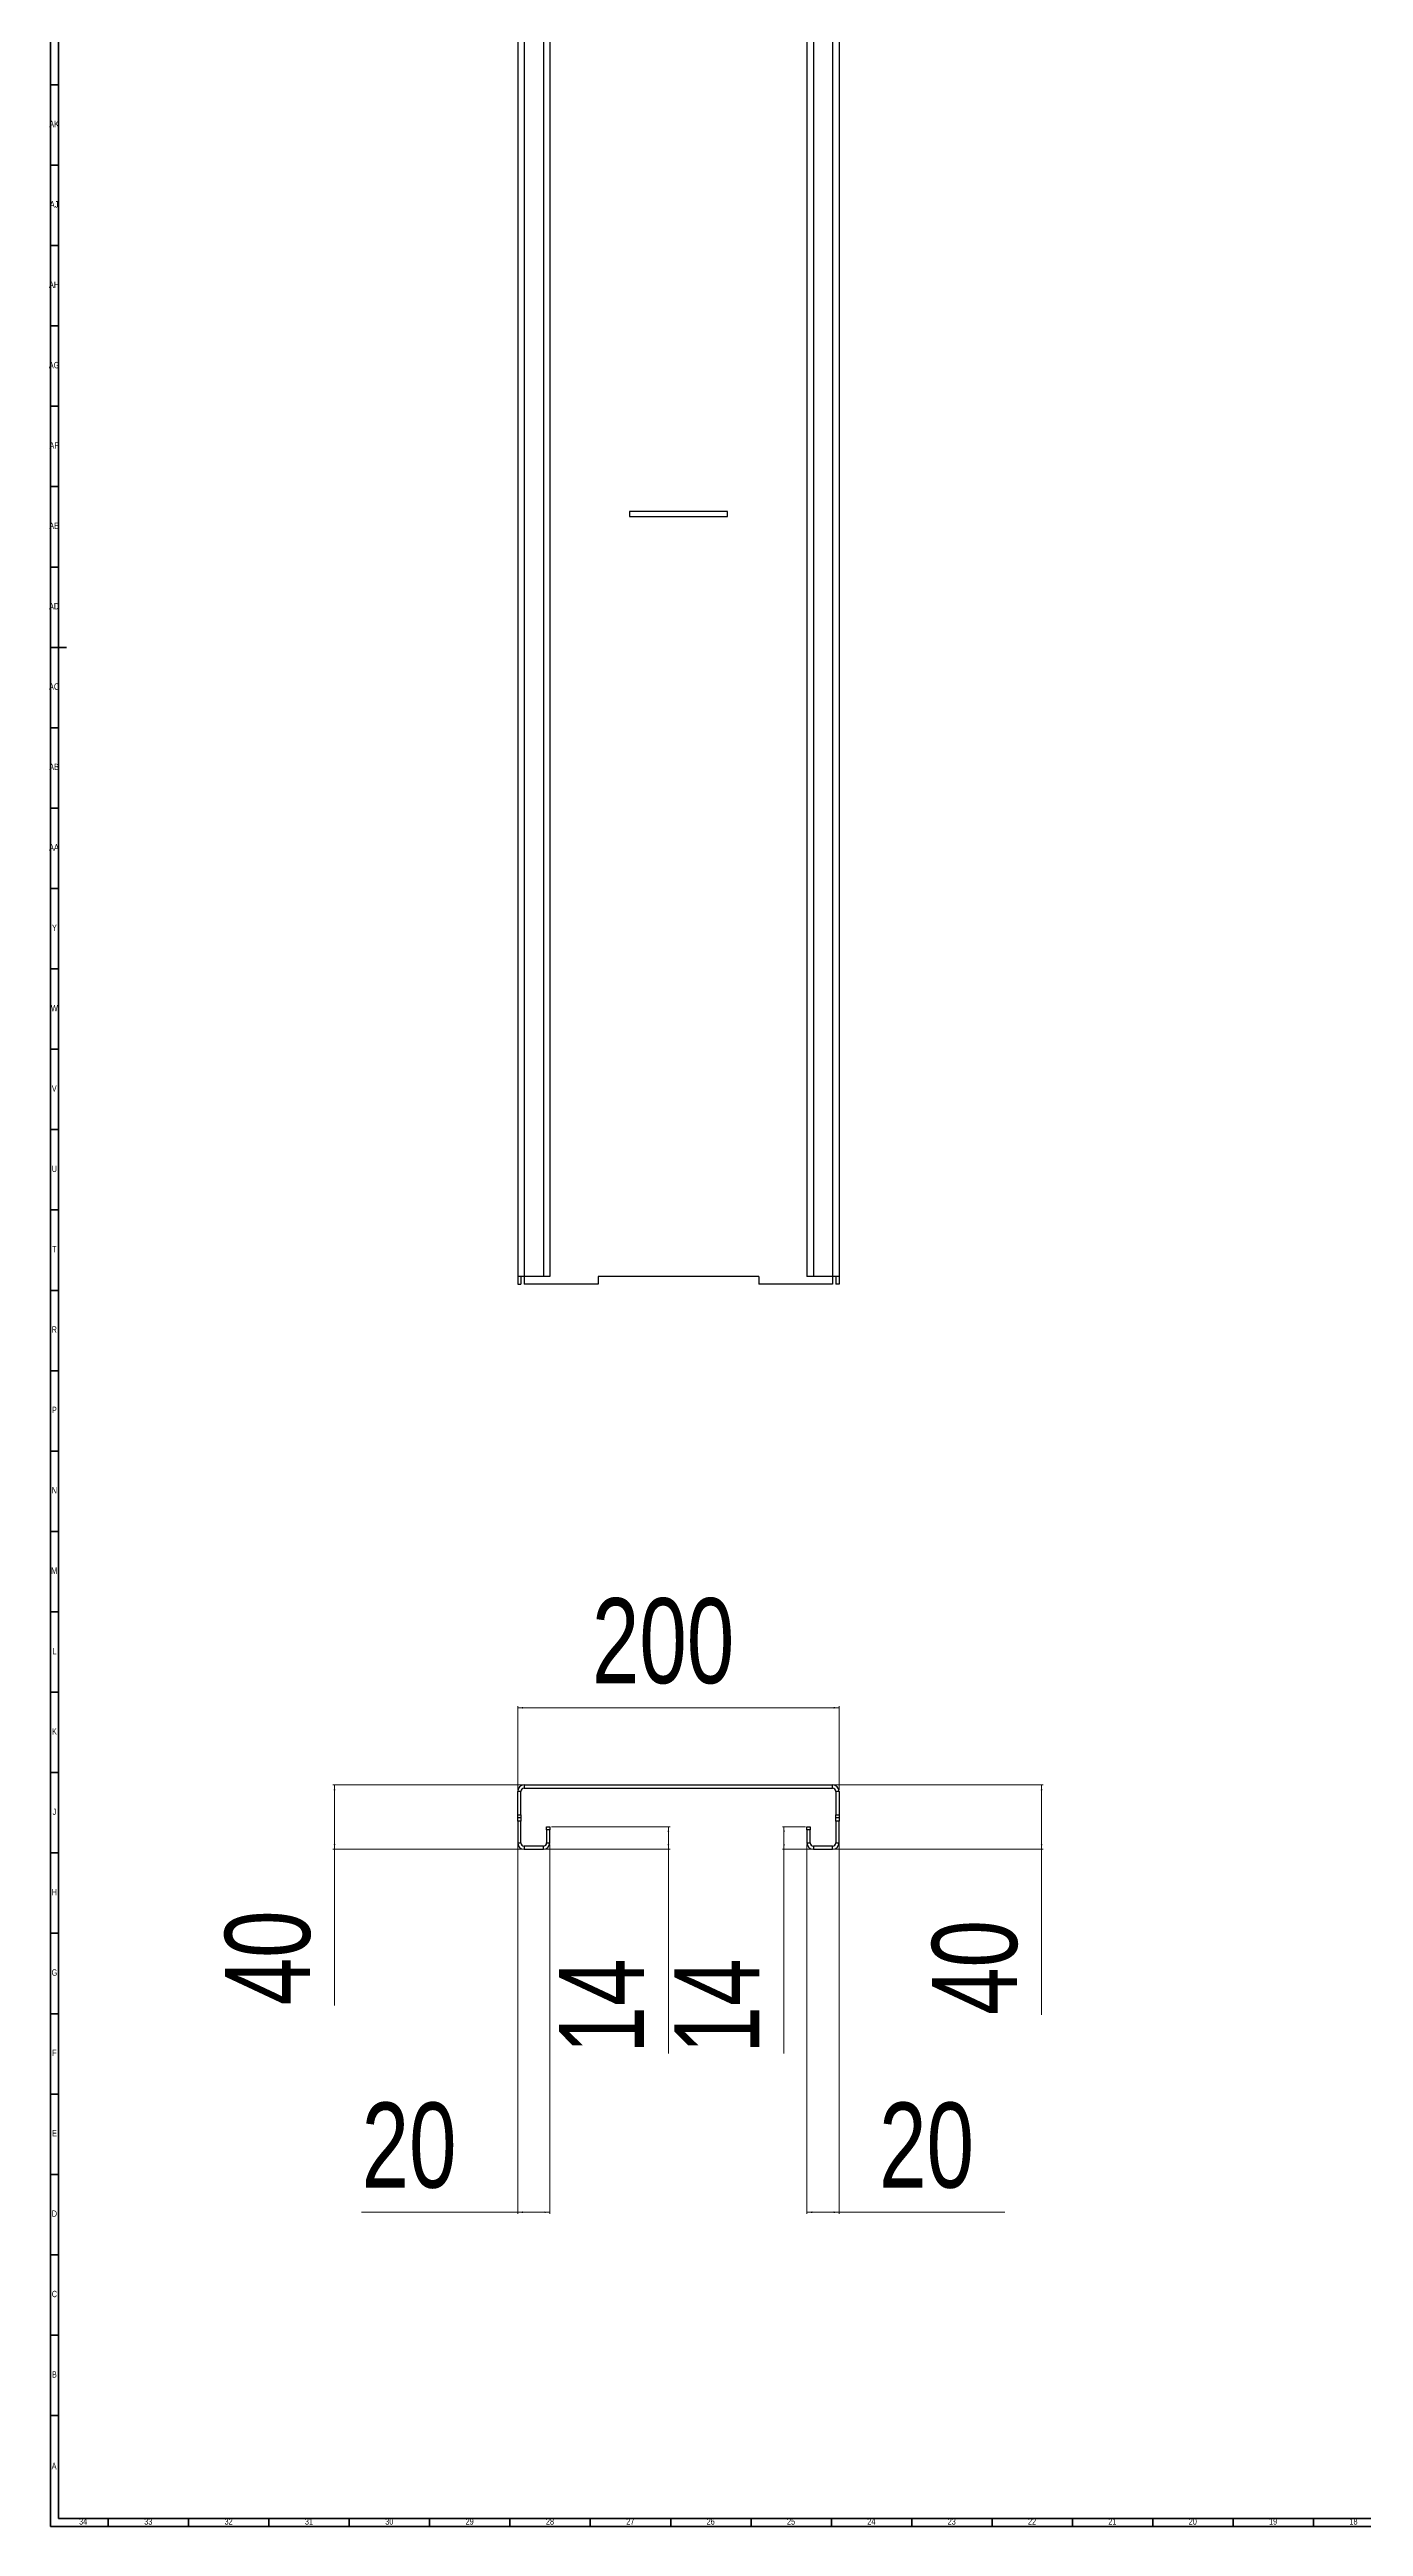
# Model space of a CAD drawing. Header units: millimetres. Extents: x 4 to 1678, y 5 to 2375.
# Drawn here: x 4 to 822, y 5 to 1546 of the extents above; entities that cross this region are included whole.
import ezdxf

# ---------------------------------------------------------------- set-up
doc = ezdxf.new("R2010")
doc.units = ezdxf.units.MM
doc.styles.add('SLDTEXTSTYLE6', font='TXT', dxfattribs={"width": 0.75})
doc.dimstyles.new('SLDDIMSTYLE0', dxfattribs={"dimtxt": 52.916667, "dimasz": 3.302, "dimexe": 0, "dimexo": 0.0625, "dimgap": 13.229167, "dimtad": 1, "dimdec": 0, "dimrnd": 1e-09, "dimzin": 12, "dimdsep": 46, "dimtxsty": 'SLDTEXTSTYLE6', "dimsah": 1, "dimcen": 0.09, "dimadec": 0, "dimazin": 3, "dimtfac": 1, "dimtdec": 0, "dimtofl": 0, "dimtmove": 0, "dimatfit": 3, "dimfxl": 0, "dimfrac": 2, "dimtolj": 1, "dimtzin": 12, "dimarcsym": 0})

# ---------------------------------------------------------------- blocks, each defined once
blk = doc.blocks.new('Vista de dibujo2')
at = {"color": 7, "linetype": 'Continuous', "lineweight": 25}
for p, q in [((-192, 2), (-192, 0)), ((-192, 2), (0, 2)), ((-192, 0), (0, 0)), ((0, 0), (0, 2)), ((-194, -2), (-196, -2)), ((-196, -16.5), (-196, -2)), ((-194, -16.5), (-194, -2)), ((4, -2), (2, -2)), ((2, -2), (2, -16.5)), ((4, -2), (4, -16.5)), ((-196, -16.5), (-194, -16.5)), ((-196, -18.5), (-196, -16.5)), ((-194, -18.5), (-196, -18.5)), ((-196, -20.5), (-196, -18.5)), ((-194, -20.5), (-196, -20.5)), ((-196, -20.5), (-196, -34)), ((-194, -16.5), (-194, -18.5)), ((-194, -18.5), (-194, -20.5)), ((-194, -34), (-194, -20.5)), ((-178, -26), (-178, -24)), ((-178, -24), (-176, -24)), ((-176, -26), (-178, -26)), ((-178, -26), (-178, -34)), ((-176, -24), (-176, -26)), ((-176, -34), (-176, -26)), ((-16, -26), (-16, -24)), ((-16, -24), (-14, -24)), ((-14, -26), (-16, -26)), ((-16, -26), (-16, -34)), ((-14, -24), (-14, -26)), ((-14, -34), (-14, -26)), ((2, -16.5), (4, -16.5)), ((2, -18.5), (2, -16.5)), ((4, -18.5), (2, -18.5)), ((2, -20.5), (2, -18.5)), ((4, -20.5), (2, -20.5)), ((2, -20.5), (2, -34)), ((4, -16.5), (4, -18.5)), ((4, -18.5), (4, -20.5)), ((4, -34), (4, -20.5)), ((-196, -34), (-194, -34)), ((-192, -36), (-192, -38)), ((-180, -36), (-192, -36)), ((-192, -38), (-180, -38)), ((-180, -38), (-180, -36)), ((-178, -34), (-176, -34)), ((-16, -34), (-14, -34)), ((-12, -36), (-12, -38)), ((0, -36), (-12, -36)), ((-12, -38), (0, -38)), ((0, -38), (0, -36)), ((2, -34), (4, -34))]:
    blk.add_line(p, q, dxfattribs=at)
for centre, radius, start, end in [((-192, -2), 4, 90, 180), ((-192, -2), 2, 90, 180), ((0, -2), 4, 0, 90), ((0, -2), 2, 0, 90), ((-192, -34), 4, 180, 270), ((-192, -34), 2, 180, 270), ((-180, -34), 4, 270, 0), ((-180, -34), 2, 270, 0), ((-12, -34), 4, 180, 270), ((-12, -34), 2, 180, 270), ((0, -34), 4, 270, 0), ((0, -34), 2, 270, 0)]:
    blk.add_arc(centre, radius, start, end, dxfattribs=at)
blk = doc.blocks.new('_D')
at = {"color": 6, "linetype": 'Continuous', "lineweight": 0}
for p, q in [((316.8, 440.3), (390.6, 440.3)), ((389.6, 440.3), (389.6, 426.3)), ((312.8, 426.3), (390.6, 426.3)), ((389.6, 426.3), (389.6, 299.2))]:
    blk.add_line(p, q, dxfattribs=at)
at = {"color": 6, "linetype": 'Continuous', "lineweight": 18}
for points in [[(389.6, 440.3), (389.1, 437), (390.1, 437)], [(389.6, 426.3), (390.1, 429.6), (389.1, 429.6)]]:
    blk.add_solid(points, dxfattribs=at)
at = {"color": 6, "linetype": 'Continuous', "lineweight": 18, "insert": (321.4, 299.2), "char_height": 52.92, "attachment_point": 1, "rotation": 90, "style": 'SLDTEXTSTYLE6'}
blk.add_mtext('14', dxfattribs=at)
blk = doc.blocks.new('_D_1')
at = {"color": 6, "linetype": 'Continuous', "lineweight": 0}
for p, q in [((474.8, 440.3), (460.5, 440.3)), ((461.5, 440.3), (461.5, 426.3)), ((478.8, 426.3), (460.5, 426.3)), ((461.5, 426.3), (461.5, 299.2))]:
    blk.add_line(p, q, dxfattribs=at)
at = {"color": 6, "linetype": 'Continuous', "lineweight": 18}
for points in [[(461.5, 440.3), (461, 437), (462, 437)], [(461.5, 426.3), (462, 429.6), (461, 429.6)]]:
    blk.add_solid(points, dxfattribs=at)
at = {"color": 6, "linetype": 'Continuous', "lineweight": 18, "insert": (393.3, 299.2), "char_height": 52.92, "attachment_point": 1, "rotation": 90, "style": 'SLDTEXTSTYLE6'}
blk.add_mtext('14', dxfattribs=at)
blk = doc.blocks.new('_D_2')
at = {"color": 6, "linetype": 'Continuous', "lineweight": 0}
for p, q in [((495.8, 446.8), (495.8, 199.5)), ((475.8, 429.3), (475.8, 199.5)), ((475.8, 200.5), (495.8, 200.5)), ((495.8, 200.5), (598.9, 200.5))]:
    blk.add_line(p, q, dxfattribs=at)
at = {"color": 6, "linetype": 'Continuous', "lineweight": 18}
for points in [[(475.8, 200.5), (479.1, 200), (479.1, 201)], [(495.8, 200.5), (492.5, 201), (492.5, 200)]]:
    blk.add_solid(points, dxfattribs=at)
at = {"color": 6, "linetype": 'Continuous', "lineweight": 18, "insert": (520.7, 268.7), "char_height": 52.92, "attachment_point": 1, "style": 'SLDTEXTSTYLE6'}
blk.add_mtext('20', dxfattribs=at)
blk = doc.blocks.new('_D_3')
at = {"color": 6, "linetype": 'Continuous', "lineweight": 0}
for p, q in [((295.8, 446.8), (295.8, 199.5)), ((315.8, 429.3), (315.8, 199.5)), ((295.8, 200.5), (198.7, 200.5)), ((315.8, 200.5), (295.8, 200.5))]:
    blk.add_line(p, q, dxfattribs=at)
at = {"color": 6, "linetype": 'Continuous', "lineweight": 18}
for points in [[(295.8, 200.5), (299.1, 200), (299.1, 201)], [(315.8, 200.5), (312.5, 201), (312.5, 200)]]:
    blk.add_solid(points, dxfattribs=at)
at = {"color": 6, "linetype": 'Continuous', "lineweight": 18, "insert": (198.7, 268.7), "char_height": 52.92, "attachment_point": 1, "style": 'SLDTEXTSTYLE6'}
blk.add_mtext('20', dxfattribs=at)
blk = doc.blocks.new('_D_4')
at = {"color": 6, "linetype": 'Continuous', "lineweight": 0}
for p, q in [((298.8, 466.3), (180.8, 466.3)), ((181.8, 466.3), (181.8, 426.3)), ((298.8, 426.3), (180.8, 426.3)), ((181.8, 426.3), (181.8, 329.2))]:
    blk.add_line(p, q, dxfattribs=at)
at = {"color": 6, "linetype": 'Continuous', "lineweight": 18}
for points in [[(181.8, 466.3), (181.3, 463), (182.3, 463)], [(181.8, 426.3), (182.3, 429.6), (181.3, 429.6)]]:
    blk.add_solid(points, dxfattribs=at)
at = {"color": 6, "linetype": 'Continuous', "lineweight": 18, "insert": (113.6, 329.2), "char_height": 52.92, "attachment_point": 1, "rotation": 90, "style": 'SLDTEXTSTYLE6'}
blk.add_mtext('40', dxfattribs=at)
blk = doc.blocks.new('_D_5')
at = {"color": 6, "linetype": 'Continuous', "lineweight": 0}
for p, q in [((492.8, 466.3), (622.8, 466.3)), ((621.8, 426.3), (621.8, 466.3)), ((492.8, 426.3), (622.8, 426.3)), ((621.8, 426.3), (621.8, 323.2))]:
    blk.add_line(p, q, dxfattribs=at)
at = {"color": 6, "linetype": 'Continuous', "lineweight": 18}
for points in [[(621.8, 466.3), (621.3, 463), (622.3, 463)], [(621.8, 426.3), (622.3, 429.6), (621.3, 429.6)]]:
    blk.add_solid(points, dxfattribs=at)
at = {"color": 6, "linetype": 'Continuous', "lineweight": 18, "insert": (553.6, 323.2), "char_height": 52.92, "attachment_point": 1, "rotation": 90, "style": 'SLDTEXTSTYLE6'}
blk.add_mtext('40', dxfattribs=at)
blk = doc.blocks.new('_D_6')
at = {"color": 6, "linetype": 'Continuous', "lineweight": 0}
for p, q in [((295.8, 463.3), (295.8, 515.3)), ((295.8, 514.3), (495.8, 514.3)), ((495.8, 463.3), (495.8, 515.3))]:
    blk.add_line(p, q, dxfattribs=at)
at = {"color": 6, "linetype": 'Continuous', "lineweight": 18}
for points in [[(295.8, 514.3), (299.1, 513.8), (299.1, 514.8)], [(495.8, 514.3), (492.5, 514.8), (492.5, 513.8)]]:
    blk.add_solid(points, dxfattribs=at)
at = {"color": 6, "linetype": 'Continuous', "lineweight": 18, "insert": (342, 582.5), "char_height": 52.92, "attachment_point": 1, "style": 'SLDTEXTSTYLE6'}
blk.add_mtext('200', dxfattribs=at)
blk = doc.blocks.new('Vista de dibujo3')
at = {"color": 7, "linetype": 'Continuous', "lineweight": 25}
for p, q in [((-4, 995.25), (-2, 995.25)), ((-4, 993.25), (-4, 995.25)), ((-2, 993.25), (-4, 993.25)), ((-4, 952.25), (-4, 993.25)), ((-2, 995.25), (-2, 993.25)), ((-2, 995.25), (0, 995.25)), ((-2, 952.25), (-2, 993.25)), ((0, 995.25), (0, 950.25)), ((0, 995.25), (192, 995.25)), ((192, 995.25), (192, 950.25)), ((192, 995.25), (194, 995.25)), ((194, 995.25), (196, 995.25)), ((194, 993.25), (194, 995.25)), ((196, 993.25), (194, 993.25)), ((194, 952.25), (194, 993.25)), ((196, 995.25), (196, 993.25)), ((196, 952.25), (196, 993.25)), ((-4, 952.25), (-2, 952.25)), ((-4, 950.25), (-4, 952.25)), ((-4, 950.25), (-4, 0)), ((-4, 950.25), (0, 950.25)), ((-2, 952.25), (-2, 950.25)), ((0, 950.25), (0, 0)), ((0, 950.25), (12, 950.25)), ((12, 950.25), (12, 0)), ((12, 950.25), (16, 950.25)), ((16, 950.25), (16, 0)), ((176, 950.25), (176, 0)), ((176, 950.25), (180, 950.25)), ((180, 950.25), (180, 0)), ((180, 950.25), (192, 950.25)), ((192, 950.25), (192, 0)), ((192, 950.25), (196, 950.25)), ((194, 952.25), (196, 952.25)), ((194, 950.25), (194, 952.25)), ((196, 952.25), (196, 950.25)), ((196, 950.25), (196, 0)), ((65.5, 475.75), (65.5, 472.75)), ((126.5, 475.75), (65.5, 475.75)), ((65.5, 472.75), (126.5, 472.75)), ((126.5, 472.75), (126.5, 475.75)), ((0, 0), (-4, 0)), ((-4, 0), (-4, -4.75)), ((-2, 0), (-2, -4.75)), ((12, 0), (0, 0)), ((0, 0), (0, -4.75)), ((16, 0), (12, 0)), ((46, 0), (46, -4.75)), ((146, 0), (46, 0)), ((146, 0), (146, -4.75)), ((180, 0), (176, 0)), ((192, 0), (180, 0)), ((196, 0), (192, 0)), ((192, 0), (192, -4.75)), ((194, 0), (194, -4.75)), ((196, 0), (196, -4.75)), ((-4, -4.75), (-2, -4.75)), ((46, -4.75), (0, -4.75)), ((192, -4.75), (146, -4.75)), ((196, -4.75), (194, -4.75))]:
    blk.add_line(p, q, dxfattribs=at)
for centre in [(31, 986.25), (161, 986.25)]:
    blk.add_circle(centre, 1, dxfattribs=at)

msp = doc.modelspace()

# ---------------------------------------------------------------- linework, layer by layer
at = {"color": 7, "linetype": 'Continuous', "lineweight": 70}
for p, q in [((5, 5), (5, 2343)), ((10, 10), (10, 2338)), ((1677, 5), (5, 5)), ((1672, 10), (10, 10))]:
    msp.add_line(p, q, dxfattribs=at)
at = {"color": 7, "linetype": 'Continuous', "lineweight": 35}
for p, q in [((10, 1524), (5, 1524)), ((10, 1474), (5, 1474)), ((10, 1424), (5, 1424)), ((10, 1374), (5, 1374)), ((10, 1324), (5, 1324)), ((10, 1274), (5, 1274)), ((10, 1224), (5, 1224)), ((5, 1174), (15, 1174)), ((10, 1174), (5, 1174)), ((10, 1124), (5, 1124)), ((10, 1074), (5, 1074)), ((10, 1024), (5, 1024)), ((10, 974), (5, 974)), ((10, 924), (5, 924)), ((10, 874), (5, 874)), ((10, 824), (5, 824)), ((10, 774), (5, 774)), ((10, 724), (5, 724)), ((10, 674), (5, 674)), ((10, 624), (5, 624)), ((10, 574), (5, 574)), ((10, 524), (5, 524)), ((10, 474), (5, 474)), ((10, 424), (5, 424)), ((10, 374), (5, 374)), ((10, 324), (5, 324)), ((10, 274), (5, 274)), ((10, 224), (5, 224)), ((10, 174), (5, 174)), ((10, 124), (5, 124)), ((10, 74), (5, 74)), ((41, 10), (41, 5)), ((91, 10), (91, 5)), ((141, 10), (141, 5)), ((191, 10), (191, 5)), ((241, 10), (241, 5)), ((291, 10), (291, 5)), ((341, 10), (341, 5)), ((391, 10), (391, 5)), ((441, 10), (441, 5)), ((491, 10), (491, 5)), ((541, 10), (541, 5)), ((591, 10), (591, 5)), ((641, 10), (641, 5)), ((691, 10), (691, 5)), ((741, 10), (741, 5)), ((791, 10), (791, 5))]:
    msp.add_line(p, q, dxfattribs=at)

# ---------------------------------------------------------------- block references
at = {"color": 7, "linetype": 'Continuous', "lineweight": 25}
for name, p in [('Vista de dibujo3', (299.8, 782.7)), ('Vista de dibujo2', (491.8, 464.3))]:
    msp.add_blockref(name, p, dxfattribs=at)

# ---------------------------------------------------------------- texts
at = {"color": 6, "linetype": 'Continuous', "lineweight": 0, "char_height": 3.97, "attachment_point": 2, "style": 'SLDTEXTSTYLE6'}
for s, insert in [('AK', (7.3, 1501.6)), ('AJ', (7.3, 1451.6)), ('AH', (7.3, 1401.6)), ('AG', (7.3, 1351.6)), ('AF', (7.3, 1301.6)), ('AE', (7.3, 1251.6)), ('AD', (7.3, 1201.6)), ('AC', (7.3, 1151.6)), ('AB', (7.3, 1101.6)), ('AA', (7.2, 1051.6)), ('Y', (7.5, 1001.6)), ('W', (7.5, 951.6)), ('V', (7.4, 901.6)), ('U', (7.5, 851.6)), ('T', (7.5, 801.6)), ('R', (7.4, 751.6)), ('P', (7.5, 701.6)), ('N', (7.5, 651.6)), ('M', (7.4, 601.6)), ('L', (7.5, 551.6)), ('K', (7.5, 501.6)), ('J', (7.5, 451.6)), ('H', (7.5, 401.6)), ('G', (7.5, 351.6)), ('F', (7.5, 301.6)), ('E', (7.5, 251.6)), ('D', (7.5, 201.6)), ('C', (7.5, 151.6)), ('B', (7.5, 101.6)), ('A', (7.3, 44.6)), ('34', (25.4, 10.1)), ('33', (65.9, 10.1)), ('32', (115.9, 10.1)), ('31', (165.9, 10.1)), ('30', (215.9, 10.1)), ('29', (265.9, 10.1)), ('28', (315.9, 10.1)), ('27', (365.9, 10.1)), ('26', (415.9, 10.1)), ('25', (465.9, 10.1)), ('24', (515.9, 10.1)), ('23', (565.9, 10.1)), ('22', (615.9, 10.1)), ('21', (665.9, 10.1)), ('20', (715.9, 10.1)), ('19', (765.9, 10.1)), ('18', (815.9, 10.1))]:
    msp.add_mtext(s, dxfattribs=dict(at, insert=insert))

# ---------------------------------------------------------------- dimensions: what is measured, and where the dimension line sits
at = {"color": 6, "linetype": 'Continuous', "lineweight": 18}
for base, p1, p2, picture, middle in [((495.8, 514.3), (295.8, 462.3), (495.8, 462.3), '_D_6', (400.6, 514.3)), ((295.8, 200.5), (315.8, 430.3), (295.8, 447.8), '_D_3', (237.8, 200.5)), ((495.8, 200.5), (475.8, 430.3), (495.8, 447.8), '_D_2', (559.8, 200.5))]:
    dim = msp.add_linear_dim(base=base, p1=p1, p2=p2, dimstyle='SLDDIMSTYLE0', dxfattribs=at)
    dim.commit()
    dim.dimension.update_dxf_attribs({"geometry": picture, "text_midpoint": middle, "dimtype": 160})
for base, p1, p2, picture, middle in [((181.8, 426.3), (299.8, 466.3), (299.8, 426.3), '_D_4', (181.8, 368.3)), ((621.8, 466.3), (491.8, 426.3), (491.8, 466.3), '_D_5', (621.8, 362.3)), ((389.6, 426.3), (315.8, 440.3), (311.8, 426.3), '_D', (389.6, 338.3)), ((461.5, 426.3), (475.8, 440.3), (479.8, 426.3), '_D_1', (461.5, 338.3))]:
    dim = msp.add_linear_dim(base=base, p1=p1, p2=p2, angle=90, dimstyle='SLDDIMSTYLE0', dxfattribs=at)
    dim.commit()
    dim.dimension.update_dxf_attribs({"geometry": picture, "text_midpoint": middle, "dimtype": 160})

doc.saveas('drawing.dxf')
